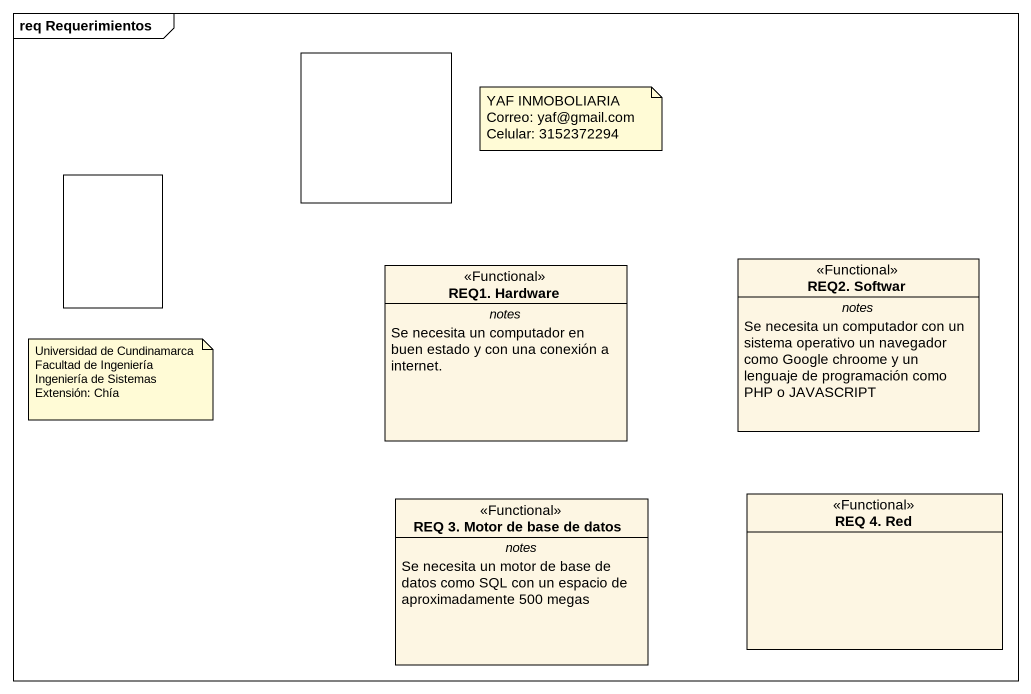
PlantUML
@startuml
mainframe req Requerimientos
allowmixing
hide circle
hide empty members
rectangle " " as rectangle1
rectangle " " as rectangle2
class "REQ1. Hardware" as REQ1_Hardware <<Functional>> {
  -- notes --
  Se necesita un computador en buen estado y con una conexión a internet.
}
class "REQ2. Softwar" as REQ2_Softwar <<Functional>> {
  -- notes --
  Se necesita un computador con un sistema operativo un navegador como Google chroome y un lenguaje de programación como PHP o JAVASCRIPT
}
class "REQ 3. Motor de base de datos" as REQ_3_Motor_de_base_de_datos <<Functional>> {
  -- notes --
  Se necesita un motor de base de datos como SQL con un espacio de aproximadamente 500 megas
}
class "REQ 4. Red" as REQ_4_Red <<Functional>>
note as N1
  YAF INMOBOLIARIA
  Correo: yaf@gmail.com
  Celular: 3152372294
end note
note as N2
  Universidad de Cundinamarca
  Facultad de Ingeniería
  Ingeniería de Sistemas
  Extensión: Chía
end note
@enduml
